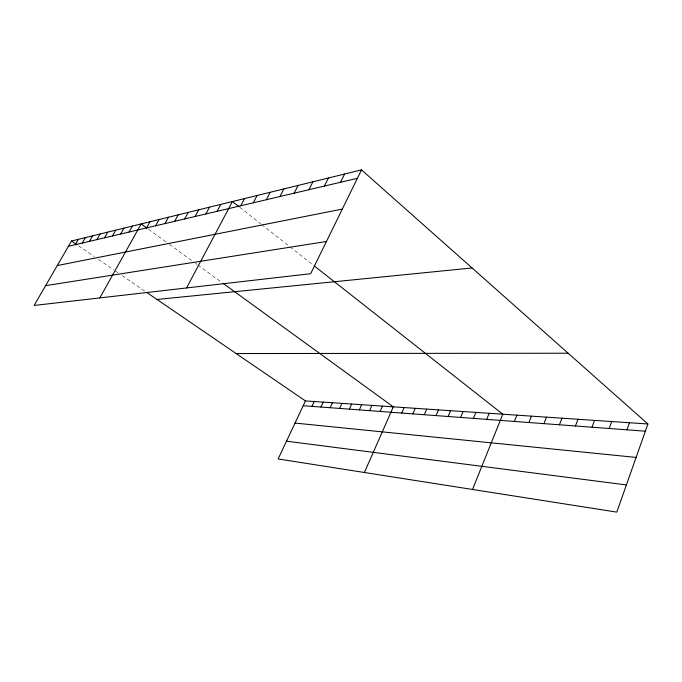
<?xml version="1.0" encoding="UTF-8"?>
<svg xmlns="http://www.w3.org/2000/svg" width="682" height="682" viewBox="0 0 682 682"><rect width="100%" height="100%" fill="white"/><g stroke="black" fill="none" stroke-linecap="round" stroke-linejoin="round"><path stroke-width="0.51" stroke-dasharray="3.41 2.56" d="M78.532 245.801L94.176 256.5M98.481 259.441L113.741 269.876M115.437 271.035L117.926 272.732M122.078 275.571L145.113 291.316M148.574 229.271L166.041 241.948M169.426 244.403L191.932 260.729M195.359 263.218L197.064 264.454M197.925 265.076L221.488 282.178M239.808 207.354L260.874 223.918M261.675 224.548L289.245 246.236M290.046 246.867L313.481 265.298"/><path stroke-width="1.02" d="M647.9 423.982L616.792 512.122L278.137 458.952L305.451 400.922L647.9 423.982L361.52 169.878L71.516 241.01L34.1 305.459L310.66 273.704L361.52 169.878M626.946 429.822L629.486 422.738M609.179 428.492L611.72 421.544M592.027 427.222L594.559 420.385M575.455 425.986L577.978 419.268M559.428 424.792L561.951 418.194M543.929 423.633L546.444 417.145M528.925 422.516L531.431 416.139M514.399 421.433L516.888 415.159M472.507 489.471L502.804 414.213L314.3 265.937M486.675 419.37L489.147 413.292M473.444 418.39L475.908 412.397M460.606 417.435L463.061 411.536M448.142 416.506L450.58 410.692M436.037 415.602L438.466 409.873M424.281 414.724L426.702 409.089M412.849 413.872L415.261 408.313M401.741 413.045L404.136 407.563M364.401 472.498L393.318 406.839L223.133 283.362M380.104 411.434L382.474 406.105M369.567 410.649L371.92 405.398M359.32 409.891L361.656 404.707M349.346 409.149L351.665 404.034M339.627 408.424L341.938 403.377M330.165 407.717L332.466 402.738M320.949 407.035L323.225 402.116M311.955 406.361L314.232 401.51M340.506 182.282L344.589 174.029M324.359 186.084L328.409 178.002M308.92 189.715L312.919 181.796M294.13 193.194L298.085 185.436M279.952 196.535L283.865 188.923M266.355 199.732L270.225 192.273M253.295 202.801L257.123 195.487M240.746 205.759L244.531 198.573M186.561 287.949L232.426 201.54L238.99 206.706M217.064 211.335L220.763 204.404M205.879 213.969L209.536 207.157M195.095 216.501L198.718 209.809M184.694 218.948L188.283 212.366M174.66 221.309L178.207 214.839M164.976 223.594L168.48 217.226M155.607 225.793L159.077 219.536M146.553 227.924L149.989 221.761M99.819 297.915L141.191 223.918L146.937 228.086M129.069 232.042L132.427 226.066M120.629 234.028L123.945 228.146M112.453 235.946L115.735 230.158M104.542 237.813L107.79 232.11M96.87 239.621L100.084 234.003M89.436 241.368L92.616 235.836M82.224 243.065L85.369 237.609M75.225 244.71L78.336 239.331M68.43 246.313L357.394 178.309M57.262 265.562L342.321 209.076M45.592 285.664L326.431 241.496M157.022 299.466L472.063 267.966M236.134 353.54L568.166 353.233M303.2 405.713L645.36 431.186M295.025 423.07L636.093 457.426M286.5 441.177L626.383 484.936M71.516 241.01L76.776 244.608M146.809 292.484L305.451 400.922"/></g></svg>
